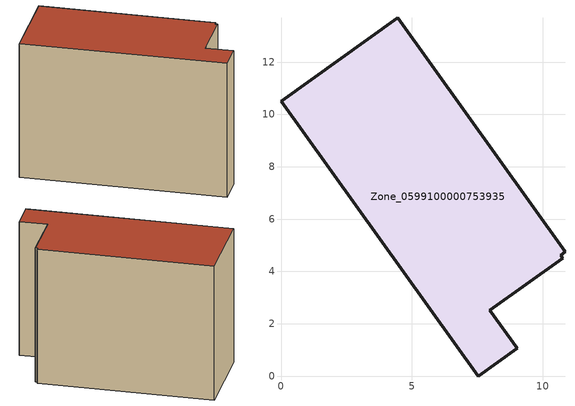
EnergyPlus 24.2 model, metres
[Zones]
Zone_0599100000753935
 floor ground (C_G): 10.77,4.5 7.99,2.52 9.02,1.07 7.54,0 0,10.5 4.46,13.69 10.85,4.75 10.69,4.62 z0
 wall outside (C_F): 7.54,0 9.02,1.07 7.99,2.52 10.77,4.5 10.69,4.62 10.85,4.75 4.46,13.69 0,10.5 7.54,0 z0:8.96
 roof outside (C_R): 7.99,2.52 10.77,4.5 10.69,4.62 10.85,4.75 4.46,13.69 0,10.5 7.54,0 9.02,1.07 z8.96
[BUILDING]
Pand.0599100000753935: North Axis=0; Terrain=City; Loads Convergence Tolerance Value=0.04; Temperature Convergence Tolerance Value=0.4; Solar Distribution=FullExterior; Maximum Number of Warmup Days=25; Minimum Number of Warmup Days=1
[Site:Location]
Rotterdam.The.Hague.AP_ZH_NLD Design_Conditions: Latitude=51.96; Longitude=4.45; Time Zone=1; Elevation=-4.5
[SITE:GROUNDTEMPERATURE:BUILDINGSURFACE]
18, 18, 18, 18, 18, 18, 18, 18, 18, 18, 18, 18
[MATERIAL] Thermal Absorptance=0.9; Solar Absorptance=0.7; Visible Absorptance=0.7
Name | Roughness | Thickness | Conductivity | Density | Specific Heat
G.TI.2006-2014 | MediumSmooth | 0.15 | 0.06 | 540 | 1210
F.TI.2006-2014 | Rough | 0.3 | 0.12 | 1920 | 840
R.TI.2006-2014 | MediumRough | 0.2 | 0.08 | 1500 | 1000
[CONSTRUCTION]
C_G: G.TI.2006-2014
C_F: F.TI.2006-2014
C_R: R.TI.2006-2014
[ZONE]
Zone_0599100000753935: Type=1; Multiplier=1; Ceiling Height=Autocalculate; Volume=Autocalculate; Floor Area=autocalculate; Part of Total Floor Area=Yes
[ZONEINFILTRATION:DESIGNFLOWRATE]
Infil_Zone_0599100000753935: Zone or ZoneList or Space or SpaceList=Zone_0599100000753935; Schedule=AlwaysOn; Design Flow Rate Calculation Method=Flow/Area; Flow Rate per Floor Area=0.0015; Constant Term Coefficient=1; Temperature Term Coefficient=0; Velocity Term Coefficient=0; Velocity Squared Term Coefficient=0
[HVACTEMPLATE:ZONE:IDEALLOADSAIRSYSTEM]
Zone_0599100000753935: Maximum Heating Supply Air Temperature=50; Minimum Cooling Supply Air Temperature=13; Maximum Heating Supply Air Humidity Ratio=0.0156; Minimum Cooling Supply Air Humidity Ratio=0.0077; Heating Limit=NoLimit; Cooling Limit=NoLimit; Dehumidification Control Type=ConstantSensibleHeatRatio; Cooling Sensible Heat Ratio=0.7; Dehumidification Setpoint=60; Humidification Control Type=None; Humidification Setpoint=30; Outdoor Air Method=None; Outdoor Air Flow Rate per Person=0.00944; Outdoor Air Flow Rate per Zone Floor Area=0; Outdoor Air Flow Rate per Zone=0; Demand Controlled Ventilation Type=None; Outdoor Air Economizer Type=NoEconomizer; Heat Recovery Type=None; Sensible Heat Recovery Effectiveness=0.7; Latent Heat Recovery Effectiveness=0.65
[ZONECONTROL:THERMOSTAT]
ThermostatControl_Zone_0599100000753935: Zone or ZoneList=Zone_0599100000753935; Control Type Schedule=DualSetpointControlType; Control 1=Thermostat_Zone_0599100000753935; Temperature Difference Between Cutout And Setpoint=0
[THERMOSTATSETPOINT:DUALSETPOINT]
Thermostat_Zone_0599100000753935: Heating Setpoint Temperature Schedule=HeatingSetpoint_Zone_0599100000753935; Cooling Setpoint Temperature Schedule=CoolingSetpoint_Zone_0599100000753935
[SCHEDULE:COMPACT]
HeatingSetpoint_Zone_0599100000753935: Through: 12/31, For: AllDays, Until: 24:00, 21
CoolingSetpoint_Zone_0599100000753935: Through: 12/31, For: AllDays, Until: 24:00, 24
DualSetpointControlType: Through: 12/31, For: AllDays, Until: 24:00, 4
AlwaysOn: Through: 12/31, For: AllDays, Until: 24:00, 1
